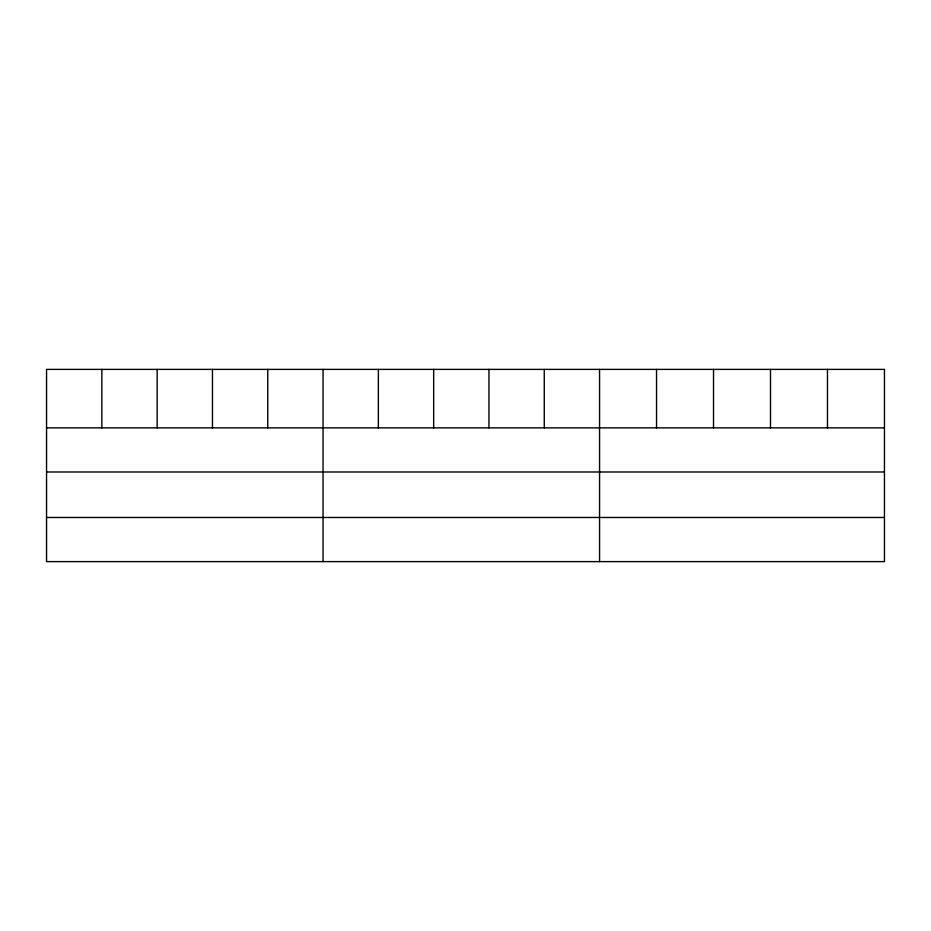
<?xml version="1.0" encoding="UTF-8"?>
<svg xmlns="http://www.w3.org/2000/svg" width="931" height="931" viewBox="0 0 931 931"><rect width="100%" height="100%" fill="white"/><g stroke="black" fill="none" stroke-linecap="round" stroke-linejoin="round"><path stroke-width="1.4" d="M884.45 471.994L884.45 369.386L46.55 369.386L46.55 561.614L884.45 561.614L884.45 471.994L46.55 471.994M46.55 427.864L884.45 427.864M46.55 517.473L884.45 517.473M827.473 369.386L827.473 427.864M770.496 369.386L770.496 427.864M713.518 369.386L713.518 427.864M656.541 369.386L656.541 427.864M599.564 369.386L599.564 561.614M544.263 369.386L544.263 427.864M488.961 369.386L488.961 427.864M433.66 369.386L433.66 427.864M378.358 369.386L378.358 427.864M323.057 369.386L323.057 561.614M267.756 369.386L267.756 427.864M212.454 369.386L212.454 427.864M157.153 369.386L157.153 427.864M101.851 369.386L101.851 427.864"/></g></svg>
